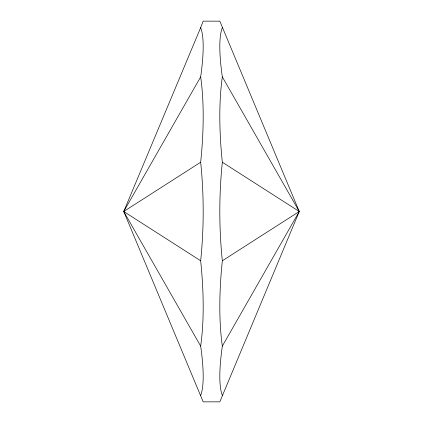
<?xml version="1.0" encoding="UTF-8"?>
<svg xmlns="http://www.w3.org/2000/svg" width="423" height="423" viewBox="0 0 423 423"><rect width="100%" height="100%" fill="white"/><g stroke="black" fill="none" stroke-linecap="round" stroke-linejoin="round"><path stroke-width="0.63" d="M200.661 27.638L203.177 21.15L219.823 21.15L299.262 211.5L219.823 401.85L203.177 401.85L123.738 211.5L200.661 27.638A178.236 32.259 -71.4 0 1 200.666 76.891A178.236 55.873 -79 0 1 200.666 162.231A178.3 64.539 -90 0 1 200.666 260.774M200.661 76.907L123.738 211.5L200.661 346.099M222.339 346.099L299.262 211.5L222.339 76.907M200.661 162.236L123.738 211.5L200.661 260.769A178.236 55.873 79 0 1 200.666 346.114A178.236 32.259 71.4 0 1 200.666 395.383M222.334 27.622A178.236 32.259 71.4 0 0 222.334 76.891A178.236 55.873 79 0 0 222.334 162.231L299.262 211.5L222.339 260.769A178.236 55.873 -79 0 0 222.334 346.114A178.236 32.259 -71.4 0 0 222.334 395.383M222.334 260.774A178.3 64.539 90 0 1 222.334 162.231"/></g></svg>
